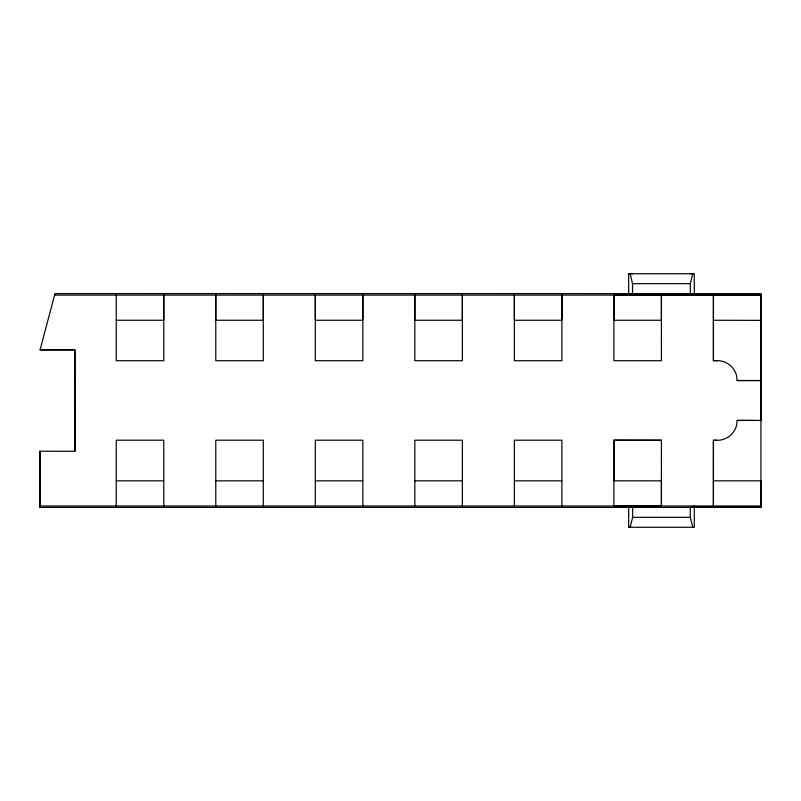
<?xml version="1.0" encoding="UTF-8"?>
<svg xmlns="http://www.w3.org/2000/svg" width="801" height="801" viewBox="0 0 801 801"><rect width="100%" height="100%" fill="white"/><g stroke="black" fill="none" stroke-linecap="round" stroke-linejoin="round"><path stroke-width="1.2" d="M613.896 295.138L613.896 360.72L661.426 360.7L661.416 295.088L613.896 295.138L613.896 320.26L661.426 320.26L661.416 295.108L760.95 295.108L54.618 295.108M628.665 506.042L628.665 527.268L630.157 527.268L632.65 517.326L632.65 507.383M661.416 505.992L661.426 480.83L613.896 480.84L613.896 440.2L661.426 440.24L661.416 505.992L613.896 505.962L613.896 440.2L661.416 440.24M40.461 496.55L40.09 507.403L760.94 507.403L760.95 480.81L713.421 480.82M717.275 360.66L713.421 360.66L713.421 295.088L713.431 360.65L717.285 360.65A19.895 19.895 0 0 1 736.499 375.399L737.16 380.545L760.9 380.545L760.94 420.435L737.19 420.415L736.53 425.551A19.905 19.905 0 0 1 717.306 440.3L713.431 440.3L713.411 505.992L713.411 440.28L717.306 440.3M630.147 273.732L632.53 283.674L632.53 293.617L690.312 293.627L690.312 283.674L692.785 273.732L628.655 273.732L628.655 294.968M40.05 451.233L40.09 507.403L40.05 451.233L74.893 451.253L74.893 349.837L40.09 349.837L54.969 293.607L760.95 293.637L760.94 507.393L690.302 507.383L690.302 517.326L692.795 527.268M690.312 273.732L694.277 273.732L694.277 294.958M628.655 273.732L632.53 273.732M632.53 283.674L690.312 283.674M116.255 320.26L163.774 320.26L163.774 295.108L163.774 360.72L116.255 360.72L116.255 295.108M40.09 349.837L74.853 349.817L74.893 451.253M737.17 380.535L760.9 380.525L760.88 295.229M116.255 480.84L163.774 480.84M215.779 480.84L263.309 480.84M315.314 480.84L362.833 480.84M414.838 480.84L462.367 480.84M514.362 480.84L561.891 480.84M40.09 505.992L760.94 505.982M632.65 517.326L690.302 517.326M628.665 527.268L694.287 527.268L694.287 506.032M737.19 420.415L754.892 420.435M713.421 320.26L760.88 320.38M561.891 505.992L561.891 440.2L514.362 440.2L514.362 505.992M462.367 505.992L462.367 440.2L414.838 440.21L414.838 505.992M362.833 505.992L362.833 440.2L315.314 440.2L315.314 505.992M263.309 505.992L263.309 440.2L215.779 440.2L215.779 505.992M163.774 505.992L163.774 440.2L116.255 440.2L116.255 505.992M215.779 295.108L215.779 360.72L263.309 360.72L263.309 295.108L263.309 320.26L215.779 320.26L215.779 295.108M315.314 295.108L315.314 360.72L362.833 360.72L362.833 295.108L362.833 320.26L315.314 320.26L315.314 295.108M414.838 295.108L414.838 360.72L462.367 360.72L462.367 295.108L462.367 320.26L414.838 320.26L414.838 295.108M514.362 295.108L514.362 360.72L561.891 360.72L561.891 295.108L561.891 320.26L514.362 320.26L514.362 295.108"/></g></svg>
